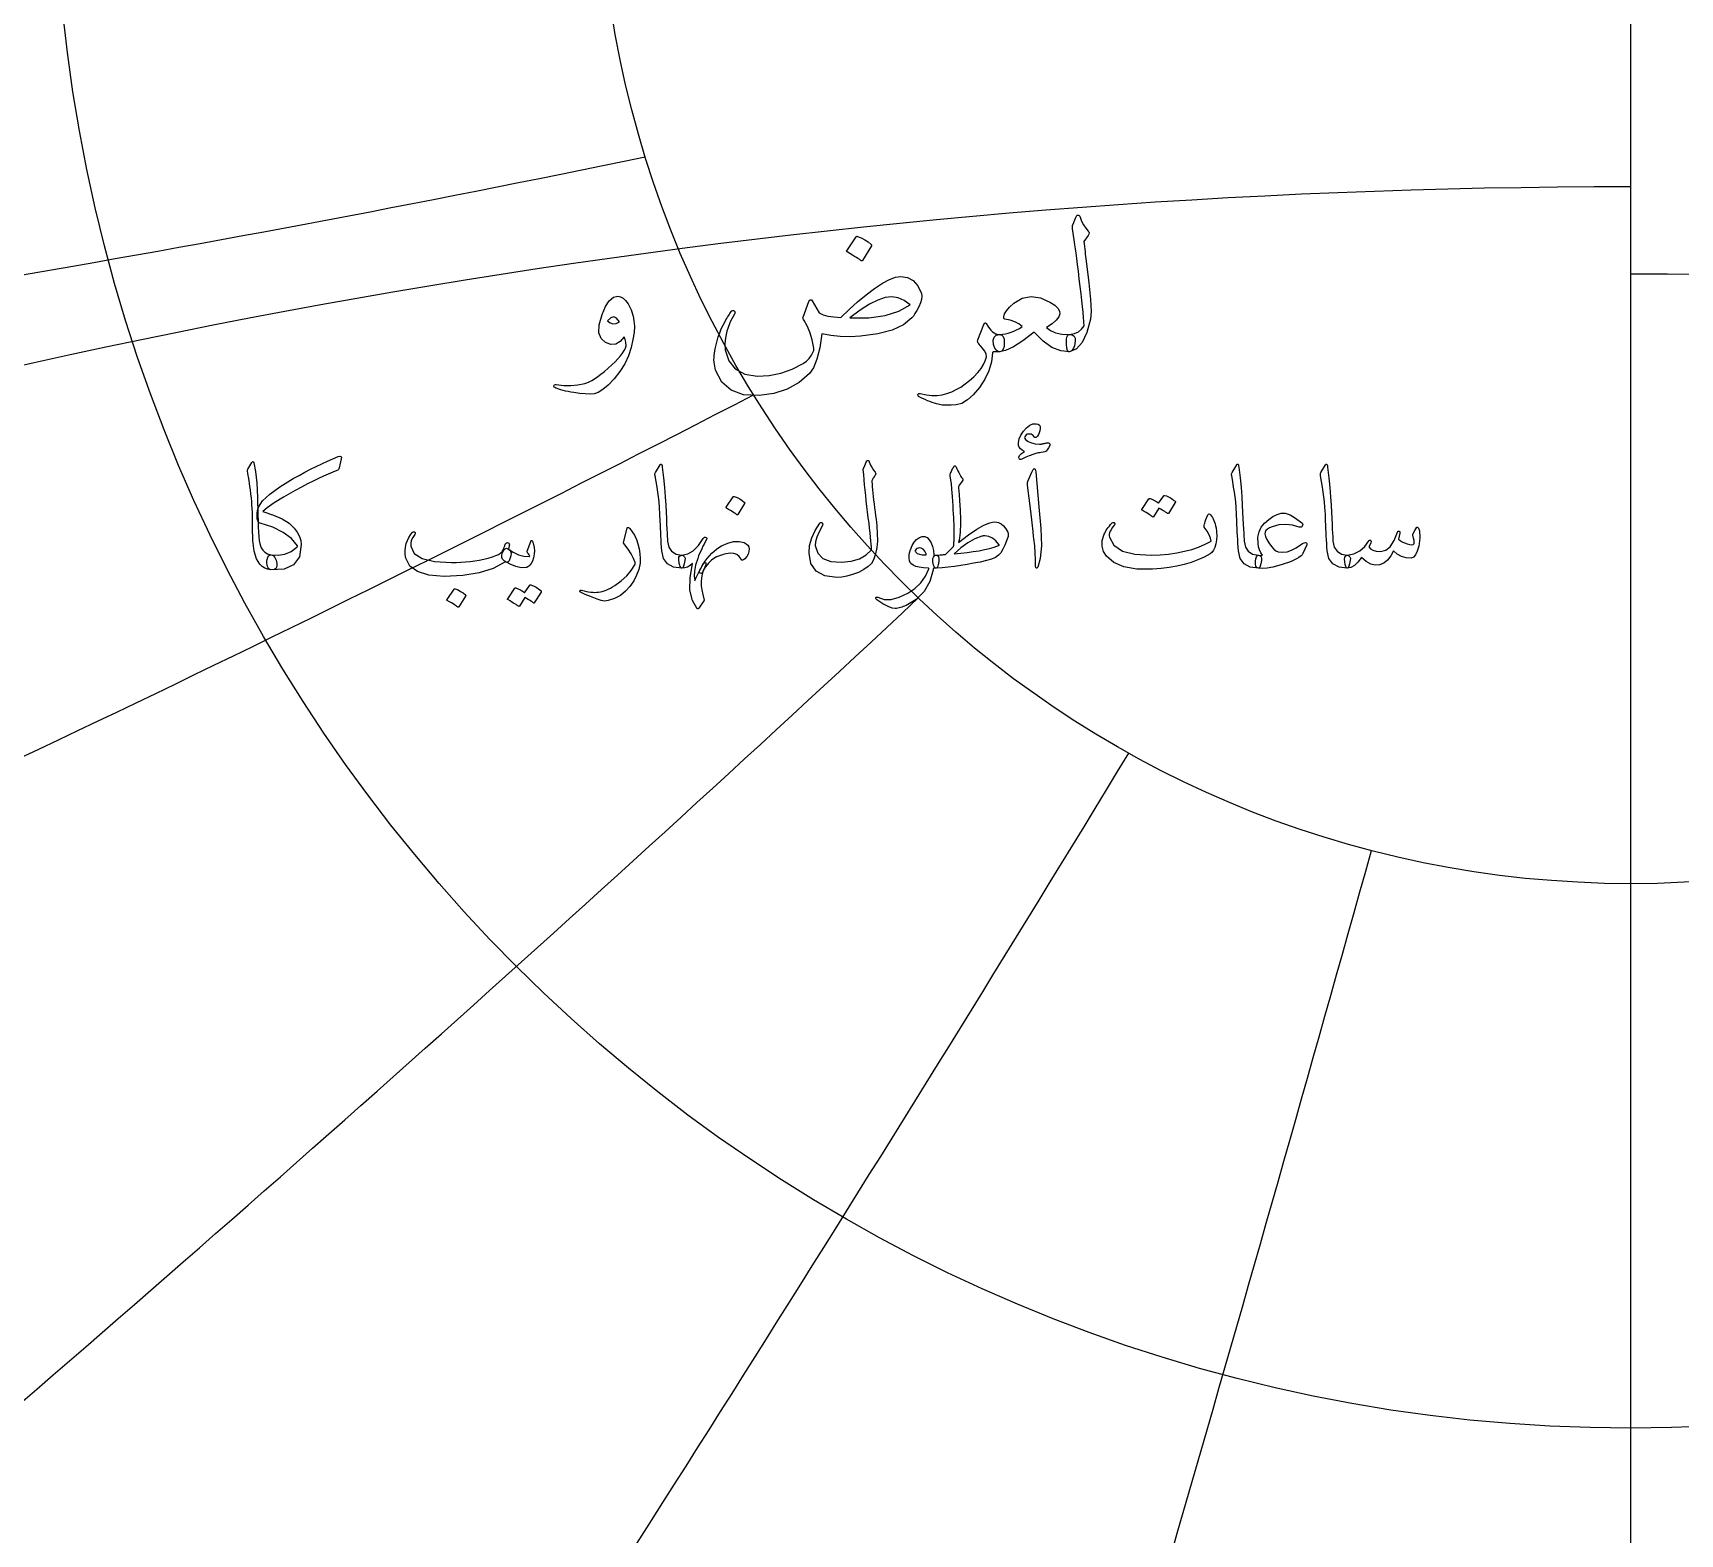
# Model space of a CAD drawing. Header units: millimetres. Extents: x -68 to 68, y -68 to 70.
# Drawn here: x -44.46 to 1.37, y -46.8 to -5.04 of the extents above; entities that cross this region are included whole.
import ezdxf

# ---------------------------------------------------------------- set-up
doc = ezdxf.new("R2010")
doc.units = ezdxf.units.MM
for name, color, linetype in [('ENGRAVE', 7, 'Continuous'), ('ENGRAVE_FINE', 8, 'Continuous'), ('TEXT', 5, 'Continuous')]:
    doc.layers.add(name, color=color, linetype=linetype)

msp = doc.modelspace()

# ---------------------------------------------------------------- linework, layer by layer
at = {"layer": 'ENGRAVE'}
for points in [[(0, -67), (0, 67)], [(0, -67), (0, 67)], [(0, -67), (0, -28.7086)], [(0, -67), (0, -28.7086)]]:
    msp.add_lwpolyline(points, dxfattribs=at)
for radius in [67, 43.8575, 28.7086]:
    msp.add_circle((0, 0), radius, dxfattribs=at)
for centre, radius, start, end in [((-129.5849, 483.6175), 502.5949, 277.344836, 281.727831), ((-312.8961, 541.9519), 627.3271, 293.871864, 297.3782603), ((-589.9622, 589.9622), 835.4844, 310.4015546, 313.0313519), ((-1083.7769, 625.7189), 1252.206, 326.9332513, 328.6864494), ((-2417.5214, 647.7729), 2503.1866, 343.4662896, 344.3428886)]:
    msp.add_arc(centre, radius, start, end, dxfattribs=at)
at = {"layer": 'ENGRAVE_FINE'}
for centre, radius, start, end in [((0, -213.2992), 203.977, 90, 108.302709), ((0, -424.3012), 412.5496, 80.957515, 90)]:
    msp.add_arc(centre, radius, start, end, dxfattribs=at)
at = {"layer": 'TEXT'}
for points in [[(-15.5366, -10.396), (-15.5007, -10.3092), (-15.4727, -10.2403), (-15.4528, -10.1894), (-15.4408, -10.1565), (-15.4315, -10.1355), (-15.4195, -10.1205), (-15.4049, -10.1116), (-15.3876, -10.1086), (-15.368, -10.1119), (-15.3517, -10.1219), (-15.3387, -10.1385), (-15.329, -10.1618), (-15.2848, -10.2759), (-15.2319, -10.3787), (-15.1704, -10.4702), (-15.1002, -10.5503), (-15.0805, -10.576), (-15.0749, -10.6049), (-15.0832, -10.6372), (-15.1055, -10.6728), (-15.2226, -10.8378), (-15.2146, -10.9116), (-15.2066, -10.9841), (-15.1986, -11.0553), (-15.1906, -11.1252), (-15.1827, -11.1937), (-15.1747, -11.2609), (-15.1667, -11.3268), (-15.1587, -11.3913), (-15.0852, -11.9888), (-15.0403, -12.4558), (-15.024, -12.7925), (-15.0363, -12.9987), (-15.1368, -13.373), (-15.2678, -13.6494), (-15.4295, -13.8281), (-15.6218, -13.9089), (-15.6271, -13.9089), (-15.6324, -13.9089), (-15.6377, -13.9089), (-15.6431, -13.9089), (-15.6747, -13.879), (-15.695, -13.8104), (-15.7039, -13.7033), (-15.7016, -13.5576), (-15.6966, -13.5037), (-15.6817, -13.4645), (-15.6567, -13.4398), (-15.6218, -13.4299), (-15.4867, -13.4029), (-15.3743, -13.354), (-15.2845, -13.2832), (-15.2173, -13.1903), (-15.2217, -13.0789), (-15.2299, -12.9522), (-15.2417, -12.8101), (-15.2572, -12.6528), (-15.276, -12.4808), (-15.2978, -12.2948), (-15.3225, -12.0949), (-15.3503, -11.881), (-15.3759, -11.6707), (-15.3996, -11.4818), (-15.4212, -11.3141), (-15.4408, -11.1678), (-15.4578, -11.0427), (-15.4714, -10.9389), (-15.4817, -10.8564), (-15.4887, -10.7952), (-15.5419, -10.4918), (-15.5436, -10.4619), (-15.5433, -10.4359), (-15.5409, -10.414), (-15.5366, -10.396)], [(-21.5618, -10.71), (-21.5551, -10.7034), (-21.5458, -10.6994), (-21.5338, -10.698), (-21.5192, -10.6994), (-21.4157, -10.7413), (-21.3183, -10.7925), (-21.2268, -10.8531), (-21.1413, -10.9229), (-21.133, -10.9336), (-21.1293, -10.9442), (-21.1303, -10.9549), (-21.136, -10.9655), (-21.3861, -11.37), (-21.3954, -11.3797), (-21.4074, -11.382), (-21.4221, -11.377), (-21.4394, -11.3647), (-21.4543, -11.3541), (-21.4779, -11.3381), (-21.5102, -11.3168), (-21.5511, -11.2902), (-21.6014, -11.2582), (-21.6616, -11.221), (-21.7318, -11.1784), (-21.8119, -11.1305), (-21.8226, -11.1225), (-21.8279, -11.1145), (-21.8279, -11.1066), (-21.8226, -11.0986)], [(-20.3163, -11.8171), (-20.1307, -11.8444), (-19.973, -11.9316), (-19.8432, -12.0786), (-19.7415, -12.2855), (-19.7301, -12.3647), (-19.7388, -12.4532), (-19.7674, -12.551), (-19.816, -12.6581), (-19.8719, -12.7612), (-19.9224, -12.847), (-19.9677, -12.9156), (-20.0076, -12.9668), (-20.2404, -13.1584), (-20.5558, -13.3074), (-20.9537, -13.4139), (-21.434, -13.4778), (-21.7231, -13.4917), (-21.9996, -13.4857), (-22.2634, -13.4598), (-22.5145, -13.4139), (-22.5737, -13.8041), (-22.6502, -14.1178), (-22.7441, -14.355), (-22.8552, -14.5157), (-23.1466, -14.7635), (-23.4779, -14.9481), (-23.8492, -15.0695), (-24.2603, -15.1278), (-24.6931, -15.1075), (-25.0388, -14.9827), (-25.2972, -14.7535), (-25.4685, -14.4199), (-25.4832, -14.3681), (-25.4952, -14.3141), (-25.5045, -14.2577), (-25.5111, -14.199), (-25.5145, -14.1383), (-25.5138, -14.0759), (-25.5091, -14.0119), (-25.5005, -13.9461), (-25.4819, -13.8299), (-25.4579, -13.7153), (-25.4286, -13.6023), (-25.394, -13.4911), (-25.3544, -13.3818), (-25.3102, -13.2748), (-25.2613, -13.1702), (-25.2077, -13.0679), (-25.184, -13.0263), (-25.1605, -12.9868), (-25.1374, -12.9492), (-25.1146, -12.9136), (-25.0925, -12.88), (-25.0714, -12.8484), (-25.0512, -12.8188), (-25.0321, -12.7911), (-25.0185, -12.7755), (-25.0042, -12.7659), (-24.9892, -12.7622), (-24.9735, -12.7645), (-24.9569, -12.7709), (-24.9443, -12.7792), (-24.9356, -12.7895), (-24.931, -12.8018), (-24.9296, -12.8158), (-24.931, -12.8311), (-24.935, -12.8477), (-24.9416, -12.8657), (-24.9805, -12.9245), (-25.0175, -12.9894), (-25.0524, -13.0603), (-25.0853, -13.1371), (-25.1545, -13.3337), (-25.1971, -13.519), (-25.2131, -13.693), (-25.2024, -13.8557), (-25.103, -14.1647), (-24.9217, -14.3893), (-24.6585, -14.5293), (-24.3135, -14.5849), (-23.9802, -14.5692), (-23.6562, -14.5064), (-23.3415, -14.3962), (-23.0361, -14.2389), (-22.944, -14.1734), (-22.8645, -14.0939), (-22.7976, -14.0004), (-22.7434, -13.8929), (-22.7371, -13.878), (-22.7341, -13.8597), (-22.7344, -13.838), (-22.7381, -13.8131), (-22.785, -13.5749), (-22.8458, -13.366), (-22.9207, -13.1864), (-23.0095, -13.036), (-23.0271, -13.0084), (-23.0375, -12.9841), (-23.0405, -12.9631), (-23.0361, -12.9455), (-22.8711, -12.5091), (-22.8475, -12.4761), (-22.8246, -12.4625), (-22.8023, -12.4681), (-22.7806, -12.4931), (-22.5837, -12.8284), (-22.4783, -12.8783), (-22.3429, -12.9162), (-22.1775, -12.9422), (-21.9823, -12.9561), (-21.7504, -12.7303), (-21.5179, -12.521), (-21.2847, -12.3284), (-21.0508, -12.1524), (-20.8273, -12.0057), (-20.6303, -11.9009), (-20.46, -11.8381), (-20.3163, -11.8171)], [(-28.6302, -12.8763), (-28.533, -12.6508), (-28.4279, -12.4904), (-28.3148, -12.3953), (-28.1937, -12.3653), (-28.1179, -12.3786), (-28.0447, -12.4186), (-27.9742, -12.4851), (-27.9063, -12.5782), (-27.8737, -12.6321), (-27.8451, -12.6874), (-27.8205, -12.7439), (-27.7998, -12.8018), (-27.7822, -12.8613), (-27.7666, -12.9229), (-27.7529, -12.9864), (-27.7413, -13.052), (-27.7303, -13.198), (-27.74, -13.37), (-27.7702, -13.5679), (-27.8211, -13.7918), (-27.8963, -14.0237), (-27.9994, -14.2455), (-28.1305, -14.4575), (-28.2895, -14.6594), (-28.4562, -14.8354), (-28.6049, -14.9641), (-28.7356, -15.0456), (-28.8484, -15.0799), (-28.9635, -15.0858), (-29.0959, -15.0825), (-29.2456, -15.0699), (-29.4126, -15.0479), (-29.4972, -15.0341), (-29.5756, -15.0193), (-29.6476, -15.0035), (-29.7133, -14.9867), (-29.773, -14.9696), (-29.8271, -14.9528), (-29.8755, -14.9363), (-29.9182, -14.9202), (-29.9435, -14.9062), (-29.9608, -14.8909), (-29.9701, -14.8743), (-29.9715, -14.8563), (-29.9631, -14.8383), (-29.9488, -14.827), (-29.9285, -14.8224), (-29.9023, -14.8244), (-29.697, -14.8443), (-29.4964, -14.8457), (-29.3005, -14.8284), (-29.1092, -14.7924), (-29.0501, -14.7741), (-28.9848, -14.7459), (-28.9131, -14.7076), (-28.8351, -14.6594), (-28.7508, -14.6012), (-28.6601, -14.533), (-28.5631, -14.4548), (-28.4598, -14.3666), (-28.3587, -14.2755), (-28.2682, -14.1883), (-28.1884, -14.1052), (-28.1192, -14.026), (-28.061, -13.9505), (-28.0141, -13.8783), (-27.9785, -13.8094), (-27.9542, -13.7439), (-27.9682, -13.6448), (-27.9835, -13.5709), (-28.0001, -13.5223), (-28.0181, -13.4991), (-28.1262, -13.6265), (-28.2483, -13.6947), (-28.3843, -13.7036), (-28.5344, -13.6534), (-28.6581, -13.545), (-28.7153, -13.3793), (-28.706, -13.1564), (-28.6302, -12.8763)], [(-15.6218, -13.4299), (-15.5439, -13.4415), (-15.4914, -13.4764), (-15.4641, -13.5346), (-15.4621, -13.6161), (-15.488, -13.7422), (-15.5233, -13.833), (-15.5679, -13.8886), (-15.6218, -13.9089), (-15.8669, -13.8866), (-16.1128, -13.7878), (-16.3593, -13.6125), (-16.6065, -13.3607), (-16.9182, -13.6025), (-17.1826, -13.7745), (-17.3998, -13.8766), (-17.5698, -13.9089), (-17.6261, -13.8963), (-17.6723, -13.8583), (-17.7086, -13.7951), (-17.7348, -13.7066), (-17.7425, -13.5895), (-17.7175, -13.5044), (-17.66, -13.4511), (-17.5698, -13.4299), (-17.4878, -13.4219), (-17.4068, -13.4086), (-17.3268, -13.3899), (-17.2478, -13.366), (-17.1698, -13.3364), (-17.0928, -13.3008), (-17.0168, -13.2592), (-16.9418, -13.2116), (-17.0339, -13.1365), (-17.1454, -13.0759), (-17.2761, -13.03), (-17.4261, -12.9987), (-17.4398, -12.9931), (-17.4488, -12.9814), (-17.4531, -12.9638), (-17.4527, -12.9402), (-17.4275, -12.8587), (-17.3729, -12.7685), (-17.2891, -12.6697), (-17.176, -12.5623), (-16.9401, -12.4209), (-16.6903, -12.3693), (-16.4265, -12.4076), (-16.1487, -12.5357), (-16.0309, -12.6175), (-15.9491, -12.698), (-15.9032, -12.7772), (-15.8932, -12.855), (-15.9225, -12.9389), (-15.9944, -13.0307), (-16.1088, -13.1305), (-16.2658, -13.2382), (-16.1537, -13.3221), (-16.009, -13.382), (-15.8317, -13.4179), (-15.6218, -13.4299)], [(-20.0555, -12.6049), (-20.2188, -12.4804), (-20.3895, -12.4053), (-20.5674, -12.3793), (-20.7527, -12.4026), (-20.9537, -12.4735), (-21.1839, -12.5902), (-21.4433, -12.7529), (-21.7321, -12.9615), (-21.2062, -12.9631), (-20.7514, -12.9043), (-20.3679, -12.7848), (-20.0555, -12.6049)], [(-28.1458, -13.0732), (-28.2243, -12.9781), (-28.3055, -12.9428), (-28.3893, -12.9675), (-28.4758, -13.052), (-28.4053, -13.1092), (-28.3268, -13.1318), (-28.2403, -13.1198), (-28.1458, -13.0732)], [(-18.1713, -13.5789), (-18.0063, -13.1531), (-17.988, -13.1192), (-17.9704, -13.1025), (-17.9534, -13.1032), (-17.9371, -13.1211), (-17.8925, -13.1957), (-17.8493, -13.2595), (-17.8074, -13.3128), (-17.7668, -13.3553), (-17.7222, -13.3879), (-17.6736, -13.4112), (-17.6211, -13.4252), (-17.5645, -13.4299), (-17.5086, -13.4445), (-17.4687, -13.4884), (-17.4448, -13.5616), (-17.4368, -13.6641), (-17.4448, -13.7672), (-17.4687, -13.8424), (-17.5086, -13.8896), (-17.5645, -13.9089), (-17.6074, -13.9109), (-17.651, -13.9116), (-17.6953, -13.9109), (-17.7402, -13.9089), (-17.7478, -13.9109), (-17.7548, -13.9169), (-17.7611, -13.9269), (-17.7668, -13.9408), (-17.7954, -14.1927), (-17.8652, -14.4372), (-17.9764, -14.6743), (-18.1287, -14.9042), (-18.2987, -15.1041), (-18.4627, -15.2515), (-18.6207, -15.3463), (-18.7727, -15.3886), (-18.9158, -15.3995), (-19.0469, -15.4005), (-19.1659, -15.3916), (-19.2731, -15.3726), (-19.3255, -15.358), (-19.3815, -15.3407), (-19.4412, -15.3207), (-19.5046, -15.2981), (-19.5713, -15.2721), (-19.641, -15.2422), (-19.7137, -15.2083), (-19.7894, -15.1703), (-19.8083, -15.1617), (-19.8226, -15.1517), (-19.8323, -15.1404), (-19.8373, -15.1278), (-19.8406, -15.1108), (-19.8399, -15.0972), (-19.8353, -15.0868), (-19.8266, -15.0799), (-19.8153, -15.0735), (-19.8027, -15.0705), (-19.7887, -15.0709), (-19.7734, -15.0745), (-19.6057, -15.1085), (-19.4487, -15.1251), (-19.3023, -15.1244), (-19.1666, -15.1065), (-19.0324, -15.071), (-18.9011, -15.0233), (-18.7729, -14.9633), (-18.6477, -14.8909), (-18.5251, -14.8066), (-18.4048, -14.7106), (-18.2869, -14.603), (-18.1713, -14.4837), (-18.0845, -14.375), (-18.0156, -14.2668), (-17.9647, -14.1594), (-17.9318, -14.0526), (-17.9414, -13.9781), (-17.981, -13.8929), (-18.0505, -13.7971), (-18.15, -13.6907), (-18.1673, -13.6677), (-18.1766, -13.6414), (-18.1779, -13.6118), (-18.1713, -13.5789)], [(-16.3077, -16.6899), (-16.3597, -16.6997), (-16.408, -16.7089), (-16.4526, -16.7176), (-16.4933, -16.7259), (-16.5301, -16.7339), (-16.5627, -16.7418), (-16.591, -16.7498), (-16.6151, -16.7578), (-16.6396, -16.7669), (-16.669, -16.7783), (-16.7034, -16.7919), (-16.7428, -16.8077), (-16.7873, -16.826), (-16.8367, -16.8471), (-16.891, -16.8709), (-16.9504, -16.8975), (-16.9746, -16.9055), (-16.9953, -16.9055), (-17.0125, -16.8975), (-17.0263, -16.8816), (-17.0345, -16.8424), (-17.0113, -16.7967), (-16.9567, -16.7446), (-16.8706, -16.6859), (-16.9365, -16.6485), (-16.9864, -16.6081), (-17.0203, -16.5647), (-17.0382, -16.5183), (-17.0417, -16.4307), (-17.0203, -16.3357), (-16.9739, -16.2331), (-16.9025, -16.1231), (-16.8174, -16.0245), (-16.7299, -15.9564), (-16.6398, -15.9187), (-16.5472, -15.9115), (-16.4956, -15.9245), (-16.4604, -15.9514), (-16.4417, -15.9923), (-16.4395, -16.0472), (-16.4484, -16.1066), (-16.4634, -16.161), (-16.4844, -16.2104), (-16.5113, -16.2548), (-16.5383, -16.286), (-16.5632, -16.2997), (-16.5862, -16.296), (-16.6071, -16.2748), (-16.6311, -16.2431), (-16.659, -16.2199), (-16.6909, -16.2052), (-16.7269, -16.1989), (-16.7645, -16.1989), (-16.7977, -16.2069), (-16.8264, -16.2229), (-16.8506, -16.2468), (-16.8683, -16.2758), (-16.8736, -16.3027), (-16.8663, -16.3277), (-16.8466, -16.3506), (-16.7728, -16.4053), (-16.683, -16.4454), (-16.5772, -16.4711), (-16.4554, -16.4824), (-16.4448, -16.482), (-16.433, -16.4809), (-16.4199, -16.479), (-16.4055, -16.4764), (-16.3899, -16.4733), (-16.3731, -16.4699), (-16.355, -16.4663), (-16.3357, -16.4624), (-16.3147, -16.4585), (-16.2957, -16.4549), (-16.2788, -16.4515), (-16.2638, -16.4484), (-16.2506, -16.4458), (-16.2389, -16.4439), (-16.2286, -16.4428), (-16.2199, -16.4424), (-16.2034, -16.4442), (-16.19, -16.4494), (-16.1795, -16.4582), (-16.172, -16.4704), (-16.1673, -16.4821), (-16.165, -16.4933), (-16.1653, -16.5041), (-16.168, -16.5143), (-16.2067, -16.5866), (-16.2429, -16.64), (-16.2765, -16.6745), (-16.3077, -16.6899)], [(-38.0718, -18.3546), (-37.7744, -18.4521), (-37.5289, -18.5612), (-37.3352, -18.6817), (-37.1935, -18.8136), (-37.108, -18.9309), (-37.0468, -19.0472), (-37.0101, -19.1624), (-36.9979, -19.2767), (-37.0511, -19.6123), (-37.2105, -19.8406), (-37.4762, -19.9616), (-37.8482, -19.9753), (-37.8747, -19.9683), (-37.8981, -19.9514), (-37.9186, -19.9244), (-37.936, -19.8875), (-37.9517, -19.8348), (-37.959, -19.7847), (-37.9577, -19.737), (-37.948, -19.6919), (-37.9253, -19.628), (-37.9011, -19.5841), (-37.8754, -19.5601), (-37.8482, -19.5561), (-37.6424, -19.5684), (-37.452, -19.5372), (-37.2771, -19.4626), (-37.1177, -19.3446), (-37.108, -19.3348), (-37.1027, -19.3256), (-37.102, -19.3169), (-37.1057, -19.3086), (-37.2739, -19.1091), (-37.5029, -18.9374), (-37.7928, -18.7937), (-38.1436, -18.6779), (-38.1803, -18.6577), (-38.2065, -18.617), (-38.2222, -18.5559), (-38.2274, -18.4743), (-38.2249, -18.4022), (-38.2175, -18.3376), (-38.205, -18.2805), (-38.1875, -18.2308), (-38.075, -18.0617), (-37.8771, -17.8735), (-37.594, -17.6665), (-37.2255, -17.4404), (-37.0609, -17.3487), (-36.8986, -17.2613), (-36.7386, -17.1781), (-36.5808, -17.0991), (-36.4252, -17.0244), (-36.2719, -16.9539), (-36.1208, -16.8877), (-35.972, -16.8257), (-35.9246, -16.8147), (-35.8942, -16.8217), (-35.8807, -16.8466), (-35.8842, -16.8895), (-35.9441, -17.141), (-35.9525, -17.1667), (-35.966, -17.1879), (-35.9845, -17.2047), (-36.0079, -17.2169), (-36.1222, -17.2604), (-36.2454, -17.3112), (-36.3777, -17.3692), (-36.5189, -17.4344), (-36.6688, -17.5072), (-36.8273, -17.5876), (-36.9942, -17.6758), (-37.1696, -17.7718), (-37.4969, -17.9579), (-37.7564, -18.1171), (-37.948, -18.2493), (-38.0718, -18.3546)], [(-21.2737, -16.9614), (-21.2667, -16.9492), (-21.2577, -16.9404), (-21.2467, -16.9352), (-21.2338, -16.9334), (-21.2208, -16.9357), (-21.2098, -16.9424), (-21.2008, -16.9537), (-21.1939, -16.9694), (-21.1567, -17.0609), (-21.117, -17.14), (-21.0748, -17.2066), (-21.0302, -17.2608), (-21.017, -17.2802), (-21.0132, -17.3027), (-21.019, -17.3282), (-21.0342, -17.3566), (-21.0439, -17.3703), (-21.0531, -17.3835), (-21.0619, -17.3963), (-21.0701, -17.4085), (-21.0778, -17.42), (-21.0851, -17.4304), (-21.0918, -17.4399), (-21.098, -17.4484), (-21.1085, -17.4639), (-21.116, -17.4823), (-21.1205, -17.5038), (-21.122, -17.5282), (-21.1173, -17.5972), (-21.111, -17.6725), (-21.1033, -17.7539), (-21.0941, -17.8416), (-21.0836, -17.9355), (-21.0721, -18.0357), (-21.0596, -18.1421), (-21.0461, -18.2548), (-21.0311, -18.3672), (-21.0177, -18.4728), (-21.0061, -18.5718), (-20.9962, -18.664), (-20.9879, -18.7497), (-20.9808, -18.8291), (-20.9749, -18.9023), (-20.9703, -18.9693), (-20.9651, -19.1677), (-20.9813, -19.3556), (-21.019, -19.5329), (-21.0781, -19.6999), (-21.1357, -19.7979), (-21.2248, -19.8885), (-21.3453, -19.9716), (-21.4972, -20.0472), (-21.6619, -20.1098), (-21.8166, -20.1539), (-21.9613, -20.1796), (-22.096, -20.1869), (-22.4333, -20.1405), (-22.6749, -20.0132), (-22.8206, -19.8051), (-22.8705, -19.5162), (-22.853, -19.3009), (-22.7966, -19.0901), (-22.7013, -18.8838), (-22.5671, -18.6819), (-22.5568, -18.6702), (-22.5461, -18.663), (-22.5349, -18.6602), (-22.5232, -18.662), (-22.5107, -18.6667), (-22.5012, -18.6729), (-22.4947, -18.6807), (-22.4912, -18.6899), (-22.4887, -18.7036), (-22.4892, -18.7168), (-22.4927, -18.7296), (-22.4992, -18.7418), (-22.5908, -18.9202), (-22.6539, -19.0721), (-22.6886, -19.1976), (-22.6948, -19.2967), (-22.6282, -19.51), (-22.4842, -19.6589), (-22.2629, -19.7435), (-21.9643, -19.7637), (-21.6951, -19.7345), (-21.4663, -19.6669), (-21.2779, -19.5609), (-21.13, -19.4164), (-21.1331, -19.3467), (-21.1385, -19.2652), (-21.1461, -19.1721), (-21.1559, -19.0671), (-21.1683, -18.9502), (-21.1834, -18.8211), (-21.2012, -18.6798), (-21.2218, -18.5262), (-21.2413, -18.3678), (-21.2597, -18.2119), (-21.2772, -18.0584), (-21.2936, -17.9075), (-21.3089, -17.759), (-21.3226, -17.6131), (-21.3348, -17.4696), (-21.3455, -17.3286), (-21.3615, -17.1929), (-21.3608, -17.1775), (-21.3585, -17.163), (-21.3548, -17.1495), (-21.3495, -17.137)], [(-37.8442, -19.5561), (-37.7816, -19.5806), (-37.7334, -19.63), (-37.6998, -19.7044), (-37.6805, -19.8036), (-37.6818, -19.8862), (-37.7095, -19.9424), (-37.7636, -19.9721), (-37.8442, -19.9753), (-37.9338, -19.9583), (-38.0149, -19.9274), (-38.0875, -19.8825), (-38.1516, -19.8236), (-38.2452, -19.6757), (-38.3103, -19.4554), (-38.3469, -19.1627), (-38.3552, -18.7977), (-38.3539, -18.687), (-38.3542, -18.5786), (-38.3559, -18.4725), (-38.3592, -18.3685), (-38.3639, -18.2671), (-38.3702, -18.1685), (-38.3779, -18.0725), (-38.3871, -17.9793), (-38.4007, -17.8611), (-38.4136, -17.7538), (-38.4257, -17.6575), (-38.437, -17.5722), (-38.4476, -17.4983), (-38.4575, -17.4364), (-38.4666, -17.3865), (-38.4749, -17.3486), (-38.4892, -17.2852), (-38.4959, -17.2348), (-38.4951, -17.1974), (-38.4869, -17.173), (-38.3711, -16.9893), (-38.3544, -16.9704), (-38.3402, -16.9654), (-38.3285, -16.9744), (-38.3193, -16.9973), (-38.2701, -17.2391), (-38.2344, -17.5612), (-38.2122, -17.9636), (-38.2035, -18.4464), (-38.2004, -18.6249), (-38.195, -18.7852), (-38.1874, -18.9273), (-38.1775, -19.0512), (-38.1654, -19.1566), (-38.1511, -19.2433), (-38.1345, -19.3113), (-38.1157, -19.3605), (-38.0703, -19.4326), (-38.0099, -19.4893), (-37.9345, -19.5305), (-37.8442, -19.5561)], [(-27.0141, -17.0572), (-27.0064, -17.0452), (-26.9991, -17.0372), (-26.9924, -17.0332), (-26.9861, -17.0332), (-26.9767, -17.0385), (-26.9682, -17.0542), (-26.9607, -17.0804), (-26.9542, -17.1171), (-26.9213, -17.4152), (-26.8943, -17.6909), (-26.8734, -17.9442), (-26.8584, -18.1749), (-26.8488, -18.3723), (-26.8399, -18.5492), (-26.8318, -18.7056), (-26.8245, -18.8416), (-26.8181, -18.9571), (-26.813, -19.0522), (-26.8091, -19.1268), (-26.8065, -19.1809), (-26.7711, -19.3431), (-26.6927, -19.4623), (-26.5715, -19.5387), (-26.4073, -19.5721), (-26.3617, -19.5841), (-26.3325, -19.612), (-26.3197, -19.6559), (-26.3235, -19.7158), (-26.3422, -19.8101), (-26.3624, -19.8775), (-26.3841, -19.9179), (-26.4073, -19.9314), (-26.6384, -19.901), (-26.8085, -19.8096), (-26.9178, -19.6574), (-26.9662, -19.4444), (-26.9738, -19.3425), (-26.9807, -19.2403), (-26.9868, -19.1379), (-26.9921, -19.0352), (-26.997, -18.9323), (-27.0016, -18.8291), (-27.006, -18.7257), (-27.0101, -18.622), (-27.0176, -18.4243), (-27.0281, -18.2463), (-27.0415, -18.088), (-27.058, -17.9494), (-27.0775, -17.8163), (-27.0999, -17.6745), (-27.1254, -17.5239), (-27.1538, -17.3646), (-27.1576, -17.3359), (-27.1568, -17.3097), (-27.1516, -17.286), (-27.1418, -17.2648)], [(-18.8386, -17.1051), (-18.8291, -17.0949), (-18.8206, -17.0881), (-18.8132, -17.0849), (-18.8067, -17.0851), (-18.7989, -17.0886), (-18.7917, -17.0951), (-18.785, -17.1046), (-18.7787, -17.1171), (-18.7534, -17.171), (-18.7293, -17.2209), (-18.7065, -17.2668), (-18.6849, -17.3087), (-18.6643, -17.3461), (-18.6445, -17.3785), (-18.6254, -17.406), (-18.6071, -17.4284), (-18.5936, -17.4469), (-18.5891, -17.4664), (-18.5936, -17.4868), (-18.6071, -17.5083), (-18.6869, -17.6081), (-18.6971, -17.6253), (-18.7039, -17.645), (-18.7071, -17.6672), (-18.7069, -17.6919), (-18.6939, -17.8803), (-18.6829, -18.0462), (-18.6739, -18.1897), (-18.667, -18.3107), (-18.6617, -18.4095), (-18.658, -18.4863), (-18.6557, -18.5412), (-18.655, -18.5741), (-18.6559, -18.6714), (-18.6585, -18.7638), (-18.6628, -18.8511), (-18.669, -18.9334), (-18.6766, -19.0108), (-18.6854, -19.0831), (-18.6955, -19.1505), (-18.7069, -19.2128), (-18.4357, -19.0053), (-18.2009, -18.8456), (-18.0025, -18.7338), (-17.8406, -18.6699), (-17.7685, -18.653), (-17.7039, -18.646), (-17.6468, -18.649), (-17.5971, -18.662), (-17.527, -18.6984), (-17.4604, -18.7558), (-17.3973, -18.8341), (-17.3376, -18.9334), (-17.3284, -18.9571), (-17.3247, -18.9843), (-17.3264, -19.015), (-17.3336, -19.0492), (-17.3733, -19.1719), (-17.4205, -19.2887), (-17.4751, -19.3995), (-17.5372, -19.5043), (-17.5976, -19.5716), (-17.6829, -19.63), (-17.7932, -19.6794), (-17.9284, -19.7198), (-18.1095, -19.7599), (-18.2892, -19.7962), (-18.4677, -19.8287), (-18.645, -19.8575), (-18.8208, -19.8824), (-18.9948, -19.9029), (-19.1671, -19.9193), (-19.3376, -19.9314), (-19.3568, -19.9259), (-19.3745, -19.9094), (-19.3907, -19.882), (-19.4055, -19.8436), (-19.4184, -19.7964), (-19.4254, -19.7508), (-19.4264, -19.7066), (-19.4214, -19.6639), (-19.4102, -19.6268), (-19.3925, -19.5991), (-19.3683, -19.5809), (-19.3376, -19.5721), (-19.2968, -19.5699), (-19.2583, -19.5671), (-19.222, -19.5639), (-19.1879, -19.5601), (-19.1561, -19.5564), (-19.1265, -19.5532), (-19.0992, -19.5504), (-19.0741, -19.5482), (-18.8506, -19.3326), (-18.8486, -19.3232), (-18.8466, -19.3111), (-18.8446, -19.2963), (-18.8426, -19.2787), (-18.8406, -19.2584), (-18.8386, -19.2353), (-18.8366, -19.2095), (-18.8346, -19.1809), (-18.8329, -19.1498), (-18.8316, -19.1165), (-18.8309, -19.081), (-18.8306, -19.0432), (-18.8306, -19.0034), (-18.8306, -18.9619), (-18.8306, -18.9186), (-18.8306, -18.8735), (-18.8311, -18.8226), (-18.8326, -18.7618), (-18.8351, -18.6909), (-18.8386, -18.6101), (-18.8431, -18.5197), (-18.8486, -18.4204), (-18.8551, -18.3122), (-18.8626, -18.1949), (-18.8798, -17.9347), (-18.8955, -17.7288), (-18.9097, -17.5774), (-18.9224, -17.4803), (-18.9327, -17.418), (-18.9394, -17.3706), (-18.9426, -17.3381), (-18.9424, -17.3207), (-18.9303, -17.2877), (-18.9179, -17.2568), (-18.9053, -17.2279), (-18.8925, -17.2009), (-18.8794, -17.1755), (-18.8661, -17.151), (-18.8525, -17.1276), (-18.8386, -17.1051)], [(-16.671, -17.2568), (-16.6328, -17.1829), (-16.6021, -17.157), (-16.5789, -17.179), (-16.5632, -17.2488), (-16.4714, -18.2268), (-16.4168, -18.8271), (-16.4045, -19.3067), (-16.4347, -19.6654), (-16.5073, -19.9034), (-16.5205, -19.9229), (-16.5323, -19.9334), (-16.5425, -19.9349), (-16.5512, -19.9274), (-16.5582, -19.9157), (-16.5632, -19.9005), (-16.5662, -19.8817), (-16.5672, -19.8595), (-16.5672, -19.6866), (-16.5752, -19.5033), (-16.5911, -19.3094), (-16.6151, -19.1051), (-16.6203, -19.0517), (-16.6361, -18.9075), (-16.6623, -18.6724), (-16.6989, -18.3466), (-16.7868, -17.6241), (-16.7888, -17.5856), (-16.7868, -17.5502), (-16.7808, -17.5178), (-16.7708, -17.4883)], [(-10.9705, -17.0572), (-10.9628, -17.0452), (-10.9555, -17.0372), (-10.9488, -17.0332), (-10.9426, -17.0332), (-10.9331, -17.0385), (-10.9246, -17.0542), (-10.9171, -17.0804), (-10.9106, -17.1171), (-10.8777, -17.4152), (-10.8507, -17.6909), (-10.8298, -17.9442), (-10.8148, -18.1749), (-10.8052, -18.3723), (-10.7964, -18.5492), (-10.7882, -18.7056), (-10.7809, -18.8416), (-10.7745, -18.9571), (-10.7694, -19.0522), (-10.7655, -19.1268), (-10.7629, -19.1809), (-10.7275, -19.3431), (-10.6492, -19.4623), (-10.5279, -19.5387), (-10.3637, -19.5721), (-10.3181, -19.5841), (-10.2889, -19.612), (-10.2762, -19.6559), (-10.2799, -19.7158), (-10.2986, -19.8101), (-10.3188, -19.8775), (-10.3405, -19.9179), (-10.3637, -19.9314), (-10.5948, -19.901), (-10.7649, -19.8096), (-10.8742, -19.6574), (-10.9226, -19.4444), (-10.9302, -19.3425), (-10.9371, -19.2403), (-10.9432, -19.1379), (-10.9485, -19.0352), (-10.9534, -18.9323), (-10.958, -18.8291), (-10.9624, -18.7257), (-10.9665, -18.622), (-10.974, -18.4243), (-10.9845, -18.2463), (-10.9979, -18.088), (-11.0144, -17.9494), (-11.0339, -17.8163), (-11.0563, -17.6745), (-11.0818, -17.5239), (-11.1102, -17.3646), (-11.114, -17.3359), (-11.1132, -17.3097), (-11.108, -17.286), (-11.0982, -17.2648)], [(-8.4995, -17.0572), (-8.4918, -17.0452), (-8.4845, -17.0372), (-8.4778, -17.0332), (-8.4716, -17.0332), (-8.4621, -17.0385), (-8.4536, -17.0542), (-8.4461, -17.0804), (-8.4396, -17.1171), (-8.4067, -17.4152), (-8.3797, -17.6909), (-8.3588, -17.9442), (-8.3438, -18.1749), (-8.3342, -18.3723), (-8.3253, -18.5492), (-8.3172, -18.7056), (-8.3099, -18.8416), (-8.3035, -18.9571), (-8.2984, -19.0522), (-8.2945, -19.1268), (-8.2919, -19.1809), (-8.2565, -19.3431), (-8.1781, -19.4623), (-8.0569, -19.5387), (-7.8927, -19.5721), (-7.8471, -19.5841), (-7.8179, -19.612), (-7.8051, -19.6559), (-7.8089, -19.7158), (-7.8276, -19.8101), (-7.8478, -19.8775), (-7.8695, -19.9179), (-7.8927, -19.9314), (-8.1238, -19.901), (-8.2939, -19.8096), (-8.4032, -19.6574), (-8.4516, -19.4444), (-8.4592, -19.3425), (-8.4661, -19.2403), (-8.4722, -19.1379), (-8.4775, -19.0352), (-8.4824, -18.9323), (-8.487, -18.8291), (-8.4914, -18.7257), (-8.4955, -18.622), (-8.503, -18.4243), (-8.5135, -18.2463), (-8.5269, -18.088), (-8.5434, -17.9494), (-8.5629, -17.8163), (-8.5853, -17.6745), (-8.6108, -17.5239), (-8.6392, -17.3646), (-8.643, -17.3359), (-8.6422, -17.3097), (-8.637, -17.286), (-8.6272, -17.2648)], [(-24.9822, -17.9434), (-24.9772, -17.9384), (-24.9702, -17.9354), (-24.9612, -17.9344), (-24.9503, -17.9354), (-24.8727, -17.9669), (-24.7996, -18.0053), (-24.731, -18.0507), (-24.6668, -18.1031), (-24.6606, -18.1111), (-24.6579, -18.1191), (-24.6586, -18.127), (-24.6628, -18.135), (-24.8505, -18.4384), (-24.8574, -18.4456), (-24.8664, -18.4474), (-24.8774, -18.4436), (-24.8904, -18.4344), (-24.9016, -18.4264), (-24.9193, -18.4145), (-24.9435, -18.3985), (-24.9742, -18.3785), (-25.0119, -18.3546), (-25.057, -18.3266), (-25.1097, -18.2947), (-25.1698, -18.2588), (-25.1778, -18.2528), (-25.1818, -18.2468), (-25.1818, -18.2408), (-25.1778, -18.2348)], [(-12.9984, -17.9155), (-12.9934, -17.9105), (-12.9864, -17.9075), (-12.9774, -17.9065), (-12.9665, -17.9075), (-12.9272, -17.9222), (-12.8891, -17.9384), (-12.8523, -17.9561), (-12.8168, -17.9753), (-12.7822, -17.9963), (-12.7484, -18.0193), (-12.7154, -18.0442), (-12.683, -18.0711), (-12.6768, -18.0794), (-12.6741, -18.0881), (-12.6748, -18.0973), (-12.6791, -18.1071), (-12.8707, -18.4105), (-12.8759, -18.4145), (-12.8836, -18.4145), (-12.8939, -18.4105), (-12.9066, -18.4025), (-12.9153, -18.3951), (-12.9295, -18.385), (-12.9493, -18.3722), (-12.9745, -18.3566), (-13.0054, -18.338), (-13.0423, -18.3162), (-13.0852, -18.2911), (-13.1341, -18.2628), (-13.2858, -18.4983), (-13.2928, -18.5055), (-13.3018, -18.5073), (-13.3128, -18.5035), (-13.3257, -18.4943), (-13.337, -18.4863), (-13.3547, -18.4743), (-13.3789, -18.4584), (-13.4096, -18.4384), (-13.4473, -18.4145), (-13.4924, -18.3865), (-13.5451, -18.3546), (-13.6052, -18.3186), (-13.6114, -18.3127), (-13.6142, -18.3067), (-13.6134, -18.3007), (-13.6092, -18.2947), (-13.4136, -18.0033), (-13.4086, -17.9983), (-13.4016, -17.9953), (-13.3926, -17.9943), (-13.3816, -17.9953), (-13.3482, -18.0062), (-13.3158, -18.0188), (-13.2843, -18.0331), (-13.2539, -18.0492), (-13.2245, -18.0668), (-13.196, -18.0856), (-13.1686, -18.1057), (-13.1421, -18.127)], [(-11.697, -18.4464), (-11.6702, -18.4801), (-11.6456, -18.5172), (-11.6233, -18.5579), (-11.6032, -18.6021), (-11.5854, -18.6495), (-11.5698, -18.6999), (-11.5564, -18.7533), (-11.5453, -18.8097), (-11.5309, -18.9229), (-11.5274, -19.0352), (-11.5349, -19.1465), (-11.5533, -19.2568), (-11.5813, -19.3551), (-11.6172, -19.4344), (-11.6611, -19.4948), (-11.713, -19.5362), (-11.8777, -19.6233), (-12.0523, -19.7009), (-12.2369, -19.769), (-12.4316, -19.8276), (-12.6361, -19.8763), (-12.8507, -19.9144), (-13.0753, -19.9421), (-13.3098, -19.9593), (-13.7494, -19.9548), (-14.1102, -19.8935), (-14.3921, -19.7752), (-14.5952, -19.6001), (-14.6785, -19.4631), (-14.7169, -19.3156), (-14.7104, -19.1577), (-14.6591, -18.9893), (-14.6417, -18.953), (-14.6216, -18.9159), (-14.5988, -18.8781), (-14.5732, -18.8396), (-14.5449, -18.8003), (-14.5138, -18.7603), (-14.48, -18.7195), (-14.4435, -18.6779), (-14.4313, -18.6662), (-14.4185, -18.659), (-14.4053, -18.6562), (-14.3916, -18.658), (-14.3824, -18.6615), (-14.3746, -18.6679), (-14.3684, -18.6774), (-14.3636, -18.6899), (-14.3614, -18.7016), (-14.3627, -18.7129), (-14.3674, -18.7236), (-14.3756, -18.7338), (-14.4098, -18.7745), (-14.4405, -18.8166), (-14.4677, -18.8603), (-14.4914, -18.9055), (-14.5076, -18.9486), (-14.5163, -18.9903), (-14.5176, -19.0305), (-14.5114, -19.0691), (-14.3866, -19.2949), (-14.1521, -19.4534), (-13.8078, -19.5444), (-13.3537, -19.5681), (-13.1041, -19.5585), (-12.8662, -19.5377), (-12.64, -19.5056), (-12.4256, -19.4623), (-12.2226, -19.4078), (-12.0309, -19.3421), (-11.8504, -19.2651), (-11.6811, -19.1769), (-11.6975, -19.0946), (-11.735, -19.0033), (-11.7933, -18.903), (-11.8727, -18.7937), (-11.8752, -18.7832), (-11.8747, -18.7638), (-11.8712, -18.7353), (-11.8647, -18.6979), (-11.863, -18.6941), (-11.8617, -18.6909), (-11.861, -18.6882), (-11.8607, -18.6859), (-11.8477, -18.635), (-11.8288, -18.5781), (-11.8038, -18.5153), (-11.7729, -18.4464), (-11.7592, -18.4254), (-11.7419, -18.4184), (-11.7212, -18.4254), (-11.697, -18.4464)], [(-9.0184, -19.2807), (-9.1262, -19.5202), (-9.14, -19.5439), (-9.1532, -19.5631), (-9.1659, -19.5779), (-9.1781, -19.5881), (-9.2402, -19.6306), (-9.3069, -19.6704), (-9.378, -19.7075), (-9.4536, -19.7418), (-9.5334, -19.7738), (-9.6172, -19.8041), (-9.7051, -19.8327), (-9.7969, -19.8595), (-9.9685, -19.9015), (-10.1202, -19.9274), (-10.252, -19.9374), (-10.3637, -19.9314), (-10.4064, -19.9119), (-10.4346, -19.8735), (-10.4483, -19.8161), (-10.4476, -19.7398), (-10.4373, -19.6709), (-10.4226, -19.62), (-10.4034, -19.5871), (-10.3797, -19.5721), (-10.3757, -19.5721), (-10.3717, -19.5721), (-10.3677, -19.5721), (-10.3637, -19.5721), (-10.334, -19.5751), (-10.3048, -19.5761), (-10.2762, -19.5751), (-10.248, -19.5721), (-10.2964, -19.5005), (-10.3338, -19.4214), (-10.3602, -19.3348), (-10.3757, -19.2408), (-10.378, -19.0724), (-10.3488, -18.9224), (-10.2881, -18.7909), (-10.1961, -18.6779), (-10.0776, -18.5724), (-9.9615, -18.4913), (-9.848, -18.4347), (-9.737, -18.4025), (-9.6172, -18.4027), (-9.4815, -18.4474), (-9.3298, -18.5365), (-9.1622, -18.6699), (-9.1432, -18.6906), (-9.1342, -18.7129), (-9.1352, -18.7366), (-9.1462, -18.7618), (-9.1619, -18.7812), (-9.1811, -18.7917), (-9.2038, -18.7932), (-9.23, -18.7857), (-9.4179, -18.7313), (-9.6063, -18.7119), (-9.7951, -18.7273), (-9.9845, -18.7777), (-10.0596, -18.8094), (-10.1172, -18.8446), (-10.1574, -18.8833), (-10.1801, -18.9254), (-10.1856, -18.9788), (-10.1701, -19.0472), (-10.1337, -19.1305), (-10.0763, -19.2288), (-10.0065, -19.3281), (-9.9406, -19.4025), (-9.8787, -19.4519), (-9.8208, -19.4763), (-9.6948, -19.4888), (-9.5683, -19.4743), (-9.4413, -19.4329), (-9.3139, -19.3645), (-9.1981, -19.2847), (-9.1382, -19.2468), (-9.0903, -19.2248), (-9.0544, -19.2188), (-9.0304, -19.2288), (-9.0207, -19.241), (-9.0155, -19.2538), (-9.0147, -19.267), (-9.0184, -19.2807)], [(-5.9566, -18.7937), (-5.9479, -18.7877), (-5.9377, -18.7897), (-5.9259, -18.7997), (-5.9127, -18.8176), (-5.8985, -18.8481), (-5.8878, -18.8915), (-5.8805, -18.9479), (-5.8768, -19.0172), (-5.8755, -19.0961), (-5.8798, -19.1729), (-5.8895, -19.2478), (-5.9047, -19.3206), (-5.9491, -19.4623), (-5.9985, -19.5641), (-6.0529, -19.626), (-6.1123, -19.648), (-6.2528, -19.6397), (-6.3828, -19.6031), (-6.5023, -19.5379), (-6.6113, -19.4444), (-6.6862, -19.5918), (-6.775, -19.7068), (-6.8778, -19.7894), (-6.9945, -19.8396), (-7.117, -19.8506), (-7.241, -19.8196), (-7.3665, -19.7468), (-7.4935, -19.632), (-7.5963, -19.763), (-7.6971, -19.8565), (-7.7959, -19.9127), (-7.8927, -19.9314), (-7.9122, -19.9204), (-7.9306, -19.8875), (-7.9481, -19.8326), (-7.9646, -19.7557), (-7.9706, -19.6799), (-7.9606, -19.624), (-7.9346, -19.5881), (-7.8927, -19.5721), (-7.7086, -19.5305), (-7.5474, -19.4494), (-7.4092, -19.3289), (-7.2939, -19.1689), (-7.2877, -19.1602), (-7.281, -19.154), (-7.2737, -19.1502), (-7.266, -19.149), (-7.2565, -19.15), (-7.248, -19.153), (-7.2405, -19.158), (-7.2341, -19.1649), (-7.2303, -19.1864), (-7.239, -19.2228), (-7.2602, -19.2742), (-7.2939, -19.3406), (-7.2498, -19.3917), (-7.1812, -19.4294), (-7.0881, -19.4536), (-6.9706, -19.4643), (-6.8241, -19.4336), (-6.6961, -19.3336), (-6.5866, -19.1642), (-6.4955, -18.9254), (-6.4911, -18.9132), (-6.4856, -18.9045), (-6.4791, -18.8992), (-6.4716, -18.8975), (-6.4604, -18.8985), (-6.4506, -18.9015), (-6.4424, -18.9065), (-6.4357, -18.9134), (-6.4307, -18.9234), (-6.4277, -18.9334), (-6.4267, -18.9434), (-6.4277, -18.9534), (-6.4676, -19.121), (-6.4209, -19.1624), (-6.3648, -19.1989), (-6.2992, -19.2303), (-6.2241, -19.2568), (-6.151, -19.274), (-6.0954, -19.2777), (-6.0572, -19.268), (-6.0365, -19.2448), (-6.0297, -19.2094), (-6.0335, -19.159), (-6.0477, -19.0936), (-6.0724, -19.0132), (-6.0682, -18.9905), (-6.0474, -18.9464), (-6.0103, -18.8808), (-5.9566, -18.7937)], [(-31.2336, -19.4045), (-31.2297, -19.4065), (-31.2261, -19.4084), (-31.2227, -19.4104), (-31.2196, -19.4124), (-31.2165, -19.4147), (-31.2131, -19.4174), (-31.2095, -19.4207), (-31.2056, -19.4244), (-31.1734, -19.4623), (-31.1607, -19.5162), (-31.1675, -19.5861), (-31.1936, -19.6719), (-31.2179, -19.7241), (-31.2426, -19.7567), (-31.2677, -19.77), (-31.2934, -19.7637), (-31.3064, -19.7575), (-31.3174, -19.7547), (-31.3264, -19.7555), (-31.3334, -19.7597), (-31.6607, -19.9389), (-32.0519, -20.0651), (-32.507, -20.1385), (-33.0259, -20.1589), (-33.4456, -20.123), (-33.7625, -20.0272), (-33.9765, -19.8715), (-34.0878, -19.6559), (-34.105, -19.5542), (-34.1088, -19.4524), (-34.099, -19.3506), (-34.0758, -19.2488), (-34.0441, -19.1587), (-34.005, -19.0761), (-33.9583, -19.001), (-33.9042, -18.9334), (-33.8939, -18.9249), (-33.8832, -18.9194), (-33.872, -18.9169), (-33.8603, -18.9174), (-33.8493, -18.9222), (-33.8403, -18.9284), (-33.8333, -18.9362), (-33.8283, -18.9454), (-33.8261, -18.9544), (-33.8273, -18.9653), (-33.8321, -18.9783), (-33.8403, -18.9933), (-33.8982, -19.0781), (-33.9361, -19.1609), (-33.9541, -19.2418), (-33.9521, -19.3206), (-33.8573, -19.5182), (-33.6367, -19.6599), (-33.2904, -19.7458), (-32.8184, -19.7757), (-32.6888, -19.7737), (-32.5594, -19.7677), (-32.4303, -19.7577), (-32.3014, -19.7438), (-32.1735, -19.7258), (-32.0474, -19.7039), (-31.9231, -19.6779), (-31.8004, -19.648), (-31.6814, -19.614), (-31.5839, -19.5801), (-31.5078, -19.5462), (-31.4531, -19.5122), (-31.432, -19.4943), (-31.4127, -19.4723), (-31.3951, -19.4464), (-31.3793, -19.4164), (-31.3644, -19.383), (-31.3498, -19.3466), (-31.3355, -19.3072), (-31.3214, -19.2647), (-31.3159, -19.2518), (-31.3074, -19.2408), (-31.2959, -19.2318), (-31.2815, -19.2248), (-31.266, -19.2211), (-31.2515, -19.2218), (-31.2381, -19.2271), (-31.2256, -19.2368), (-31.2156, -19.2503), (-31.2096, -19.2667), (-31.2076, -19.2862), (-31.2096, -19.3086)], [(-31.3533, -19.7238), (-31.3967, -19.6826), (-31.4192, -19.631), (-31.4207, -19.5689), (-31.4012, -19.4963), (-31.3591, -19.4312), (-31.3204, -19.3915), (-31.2852, -19.3773), (-31.2535, -19.3885), (-31.1038, -19.4875), (-30.9541, -19.5571), (-30.8044, -19.5973), (-30.6547, -19.608), (-30.6495, -19.607), (-30.6458, -19.6041), (-30.6435, -19.5991), (-30.6428, -19.5921), (-30.6465, -19.5789), (-30.6577, -19.5591), (-30.6764, -19.5329), (-30.7026, -19.5003), (-30.7076, -19.4903), (-30.7106, -19.4803), (-30.7116, -19.4703), (-30.7106, -19.4603), (-30.6148, -19.1849), (-30.6103, -19.1744), (-30.6048, -19.1669), (-30.5984, -19.1624), (-30.5909, -19.1609), (-30.5834, -19.1622), (-30.5769, -19.1659), (-30.5714, -19.1722), (-30.5669, -19.1809), (-30.537, -19.2705), (-30.519, -19.3595), (-30.513, -19.4481), (-30.519, -19.5362), (-30.5385, -19.6457), (-30.5649, -19.7348), (-30.5984, -19.8034), (-30.6388, -19.8516), (-30.6695, -19.878), (-30.6977, -19.8975), (-30.7233, -19.9099), (-30.7466, -19.9154), (-30.8803, -19.9184), (-31.026, -19.8875), (-31.1837, -19.8226), (-31.3533, -19.7238)], [(-27.9322, -18.8176), (-27.93, -18.8104), (-27.9272, -18.8047), (-27.924, -18.8004), (-27.9203, -18.7977), (-27.909, -18.7967), (-27.8953, -18.8017), (-27.8791, -18.8127), (-27.8604, -18.8296), (-27.7875, -18.9162), (-27.7247, -19.0162), (-27.6718, -19.1298), (-27.6289, -19.2568), (-27.5954, -19.3935), (-27.575, -19.5282), (-27.5675, -19.6609), (-27.573, -19.7917), (-27.6084, -19.9638), (-27.6668, -20.129), (-27.7481, -20.2872), (-27.8524, -20.4384), (-27.9771, -20.5753), (-28.1199, -20.6869), (-28.2805, -20.7729), (-28.4592, -20.8336), (-28.5071, -20.8438), (-28.555, -20.8465), (-28.6029, -20.8418), (-28.6508, -20.8296), (-28.7612, -20.791), (-28.8609, -20.7552), (-28.9498, -20.7222), (-29.028, -20.6919), (-29.0953, -20.6643), (-29.1513, -20.6395), (-29.1961, -20.6174), (-29.2296, -20.598), (-29.2366, -20.5921), (-29.2416, -20.5861), (-29.2446, -20.5801), (-29.2456, -20.5741), (-29.2448, -20.5664), (-29.2426, -20.5591), (-29.2388, -20.5524), (-29.2336, -20.5461), (-29.2269, -20.5414), (-29.2186, -20.5392), (-29.2089, -20.5394), (-29.1977, -20.5422), (-29.1293, -20.5605), (-29.064, -20.5756), (-29.0016, -20.5874), (-28.9422, -20.596), (-28.8853, -20.6014), (-28.8304, -20.6035), (-28.7775, -20.6024), (-28.7266, -20.598), (-28.6759, -20.5899), (-28.6233, -20.5776), (-28.5691, -20.561), (-28.5131, -20.5402), (-28.4553, -20.5148), (-28.3958, -20.4848), (-28.3346, -20.45), (-28.2716, -20.4104), (-28.0947, -20.2832), (-27.9432, -20.145), (-27.8172, -19.9958), (-27.7167, -19.8356), (-27.7102, -19.8226), (-27.7067, -19.8076), (-27.7062, -19.7907), (-27.7087, -19.7717), (-27.7506, -19.6597), (-27.8165, -19.5352), (-27.9063, -19.3982), (-28.0201, -19.2488), (-28.0251, -19.2393), (-28.028, -19.2308), (-28.029, -19.2233), (-28.028, -19.2168)], [(-25.7686, -19.8995), (-25.8125, -19.9938), (-25.8445, -20.0931), (-25.8644, -20.1974), (-25.8724, -20.3066), (-25.8689, -20.4204), (-25.8544, -20.5382), (-25.829, -20.6599), (-25.7926, -20.7857), (-25.7881, -20.8024), (-25.7866, -20.8166), (-25.7881, -20.8283), (-25.7926, -20.8376), (-25.9363, -21.0411), (-25.9495, -21.0559), (-25.9612, -21.0641), (-25.9714, -21.0659), (-25.9802, -21.0611), (-26.1169, -20.8268), (-26.1838, -20.5392), (-26.1808, -20.1981), (-26.1079, -19.8036), (-26.1775, -19.8595), (-26.2506, -19.8995), (-26.3272, -19.9234), (-26.4073, -19.9314), (-26.4245, -19.9262), (-26.4403, -19.9104), (-26.4545, -19.8842), (-26.4672, -19.8476), (-26.4744, -19.8255), (-26.4802, -19.8032), (-26.4844, -19.7806), (-26.4872, -19.7577), (-26.4892, -19.7349), (-26.4911, -19.7123), (-26.4931, -19.69), (-26.4951, -19.6679), (-26.4926, -19.6275), (-26.4772, -19.5981), (-26.4487, -19.5796), (-26.4073, -19.5721), (-26.2444, -19.5357), (-26.091, -19.4464), (-25.947, -19.3042), (-25.8125, -19.1091), (-25.7943, -19.0844), (-25.7756, -19.0701), (-25.7564, -19.0664), (-25.7367, -19.0731), (-25.7222, -19.0859), (-25.7147, -19.1001), (-25.7142, -19.1158), (-25.7207, -19.133), (-25.756, -19.1954), (-25.7901, -19.2588), (-25.8229, -19.3231), (-25.8544, -19.3885), (-25.8847, -19.4549), (-25.9138, -19.5222), (-25.9416, -19.5906), (-25.9682, -19.6599), (-26.0271, -19.8488), (-26.06, -20.0122), (-26.067, -20.1502), (-26.048, -20.2627), (-26.0463, -20.2662), (-26.0451, -20.2687), (-26.0443, -20.2702), (-26.0441, -20.2707), (-26.0438, -20.2702), (-26.0431, -20.2687), (-26.0418, -20.2662), (-26.0401, -20.2627), (-26.0157, -20.2055), (-25.9907, -20.1495), (-25.9648, -20.0947), (-25.9383, -20.0412), (-25.9107, -19.9887), (-25.8819, -19.9369), (-25.8518, -19.8859), (-25.8205, -19.8356), (-25.7978, -19.8007), (-25.7776, -19.7797), (-25.7599, -19.7727), (-25.7447, -19.7797), (-25.7372, -19.7947), (-25.7387, -19.8196), (-25.7491, -19.8545), (-25.7686, -19.8995)], [(-24.7626, -19.6839), (-24.8143, -19.6031), (-24.8814, -19.5482), (-24.964, -19.5192), (-25.062, -19.5162), (-25.1177, -19.5233), (-25.1728, -19.5327), (-25.2275, -19.5443), (-25.2816, -19.5581), (-25.3352, -19.5747), (-25.3884, -19.5946), (-25.441, -19.6177), (-25.4932, -19.644), (-25.5825, -19.7039), (-25.6668, -19.7877), (-25.7462, -19.8955), (-25.8205, -20.0272), (-25.8417, -20.0569), (-25.8614, -20.0741), (-25.8796, -20.0788), (-25.8964, -20.0711), (-25.9103, -20.0556), (-25.9163, -20.0372), (-25.9143, -20.0157), (-25.9043, -19.9913), (-25.8891, -19.9591), (-25.8754, -19.9304), (-25.8632, -19.9052), (-25.8524, -19.8835), (-25.843, -19.865), (-25.8345, -19.8496), (-25.827, -19.8371), (-25.8205, -19.8276), (-25.7619, -19.7393), (-25.7017, -19.6579), (-25.6401, -19.5836), (-25.577, -19.5162), (-25.5124, -19.4556), (-25.4463, -19.4015), (-25.3786, -19.3538), (-25.3095, -19.3126), (-25.1321, -19.2321), (-24.9672, -19.1899), (-24.8148, -19.1861), (-24.6748, -19.2208), (-24.6152, -19.251), (-24.572, -19.2897), (-24.5453, -19.3368), (-24.5351, -19.3925), (-24.5411, -19.4683), (-24.563, -19.5402), (-24.601, -19.608), (-24.6549, -19.6719), (-24.69, -19.6996), (-24.7197, -19.7108), (-24.7439, -19.7056), (-24.7626, -19.6839)], [(-19.4174, -19.9753), (-19.511, -20.3039), (-19.6679, -20.5791), (-19.8882, -20.8009), (-20.1719, -20.9693), (-20.2116, -20.9864), (-20.2508, -21.0017), (-20.2894, -21.0153), (-20.3276, -21.0272), (-20.365, -21.037), (-20.4015, -21.0446), (-20.4369, -21.05), (-20.4713, -21.0531), (-20.5571, -21.0409), (-20.6709, -20.9962), (-20.8126, -20.9191), (-20.9823, -20.8096), (-21.0005, -20.7939), (-21.0112, -20.7787), (-21.0145, -20.764), (-21.0102, -20.7497), (-21.0007, -20.7388), (-20.9883, -20.7338), (-20.9728, -20.7348), (-20.9543, -20.7418), (-20.7779, -20.7989), (-20.5801, -20.7986), (-20.3608, -20.741), (-20.12, -20.626), (-19.9234, -20.4925), (-19.7607, -20.3356), (-19.632, -20.1552), (-19.5372, -19.9514), (-19.5379, -19.9441), (-19.5402, -19.9384), (-19.5439, -19.9341), (-19.5492, -19.9314), (-19.6866, -19.9234), (-19.8037, -19.9074), (-19.9002, -19.8835), (-19.9763, -19.8516), (-20.0352, -19.8022), (-20.0721, -19.7338), (-20.0871, -19.6465), (-20.0801, -19.5402), (-20.0779, -19.5261), (-20.0751, -19.5117), (-20.0719, -19.4971), (-20.0681, -19.4823), (-20.0639, -19.467), (-20.0591, -19.4509), (-20.0539, -19.434), (-20.0482, -19.4164), (-20.0013, -19.3024), (-19.9444, -19.2079), (-19.8775, -19.1328), (-19.8007, -19.0771), (-19.7221, -19.0467), (-19.65, -19.0472), (-19.5844, -19.0786), (-19.5252, -19.141), (-19.4736, -19.2278), (-19.4344, -19.3286), (-19.4077, -19.4434), (-19.3935, -19.5721), (-19.3856, -19.572), (-19.378, -19.5716), (-19.3707, -19.571), (-19.3635, -19.5701), (-19.3564, -19.5692), (-19.3491, -19.5686), (-19.3415, -19.5683), (-19.3336, -19.5681), (-19.3067, -19.5739), (-19.2857, -19.5911), (-19.2707, -19.6198), (-19.2618, -19.6599), (-19.258, -19.7041), (-19.2588, -19.7488), (-19.264, -19.7939), (-19.2737, -19.8396), (-19.2865, -19.8797), (-19.3007, -19.9084), (-19.3164, -19.9257), (-19.3336, -19.9314), (-19.4095, -19.9314), (-19.41, -19.9386), (-19.4115, -19.9484), (-19.4139, -19.9606), (-19.4174, -19.9753)], [(-17.9803, -19.0292), (-18.0006, -19.03), (-18.0213, -19.0322), (-18.0425, -19.036), (-18.0642, -19.0412), (-18.2603, -19.1183), (-18.4534, -19.2258), (-18.6435, -19.3638), (-18.8306, -19.5322), (-18.6438, -19.5147), (-18.4664, -19.4943), (-18.2985, -19.4708), (-18.14, -19.4444), (-17.9911, -19.4147), (-17.8516, -19.3815), (-17.7216, -19.3448), (-17.6011, -19.3047), (-17.5899, -19.2999), (-17.5841, -19.2937), (-17.5839, -19.2859), (-17.5891, -19.2767), (-17.675, -19.1714), (-17.7688, -19.0951), (-17.8706, -19.0477), (-17.9803, -19.0292)], [(-19.6091, -19.5282), (-19.651, -19.4551), (-19.6969, -19.4035), (-19.7468, -19.3733), (-19.8007, -19.3645), (-19.8329, -19.373), (-19.8615, -19.3865), (-19.8867, -19.405), (-19.9084, -19.4284), (-19.9154, -19.4409), (-19.9164, -19.4544), (-19.9114, -19.4688), (-19.9005, -19.4843), (-19.8593, -19.5205), (-19.7997, -19.5452), (-19.7216, -19.5584), (-19.625, -19.5601), (-19.615, -19.5581), (-19.6091, -19.5522), (-19.6071, -19.5422), (-19.6091, -19.5282)], [(-32.7465, -20.5142), (-32.7415, -20.5092), (-32.7345, -20.5062), (-32.7256, -20.5052), (-32.7146, -20.5062), (-32.637, -20.5377), (-32.5639, -20.5761), (-32.4953, -20.6215), (-32.4311, -20.6739), (-32.4249, -20.6819), (-32.4222, -20.6899), (-32.4229, -20.6978), (-32.4272, -20.7058), (-32.6148, -21.0092), (-32.6218, -21.0164), (-32.6307, -21.0182), (-32.6417, -21.0145), (-32.6547, -21.0052), (-32.6659, -20.9972), (-32.6836, -20.9853), (-32.7078, -20.9693), (-32.7385, -20.9493), (-32.7762, -20.9254), (-32.8214, -20.8974), (-32.874, -20.8655), (-32.9341, -20.8296), (-32.9421, -20.8236), (-32.9461, -20.8176), (-32.9461, -20.8116), (-32.9421, -20.8056)], [(-30.6428, -20.4024), (-30.6378, -20.3975), (-30.6308, -20.3945), (-30.6218, -20.3935), (-30.6108, -20.3945), (-30.5715, -20.4092), (-30.5335, -20.4254), (-30.4967, -20.4431), (-30.4611, -20.4623), (-30.4266, -20.4833), (-30.3928, -20.5062), (-30.3597, -20.5312), (-30.3274, -20.5581), (-30.3212, -20.5664), (-30.3184, -20.5751), (-30.3192, -20.5843), (-30.3234, -20.5941), (-30.515, -20.8974), (-30.5203, -20.9014), (-30.528, -20.9014), (-30.5382, -20.8974), (-30.5509, -20.8895), (-30.5597, -20.8821), (-30.5739, -20.872), (-30.5936, -20.8591), (-30.6188, -20.8435), (-30.6497, -20.825), (-30.6867, -20.8031), (-30.7296, -20.7781), (-30.7785, -20.7497), (-30.9302, -20.9853), (-30.9372, -20.9925), (-30.9461, -20.9942), (-30.9571, -20.9905), (-30.9701, -20.9813), (-30.9813, -20.9733), (-30.999, -20.9613), (-31.0232, -20.9453), (-31.0539, -20.9254), (-31.0916, -20.9014), (-31.1368, -20.8735), (-31.1894, -20.8416), (-31.2495, -20.8056), (-31.2558, -20.7996), (-31.2585, -20.7936), (-31.2578, -20.7877), (-31.2535, -20.7817), (-31.0579, -20.4903), (-31.0529, -20.4853), (-31.0459, -20.4823), (-31.037, -20.4813), (-31.026, -20.4823), (-30.9926, -20.4931), (-30.9601, -20.5057), (-30.9287, -20.5201), (-30.8982, -20.5362), (-30.8688, -20.5538), (-30.8404, -20.5726), (-30.8129, -20.5927), (-30.7865, -20.614)]]:
    msp.add_lwpolyline(points, close=True, dxfattribs=at)

doc.saveas('drawing.dxf')
